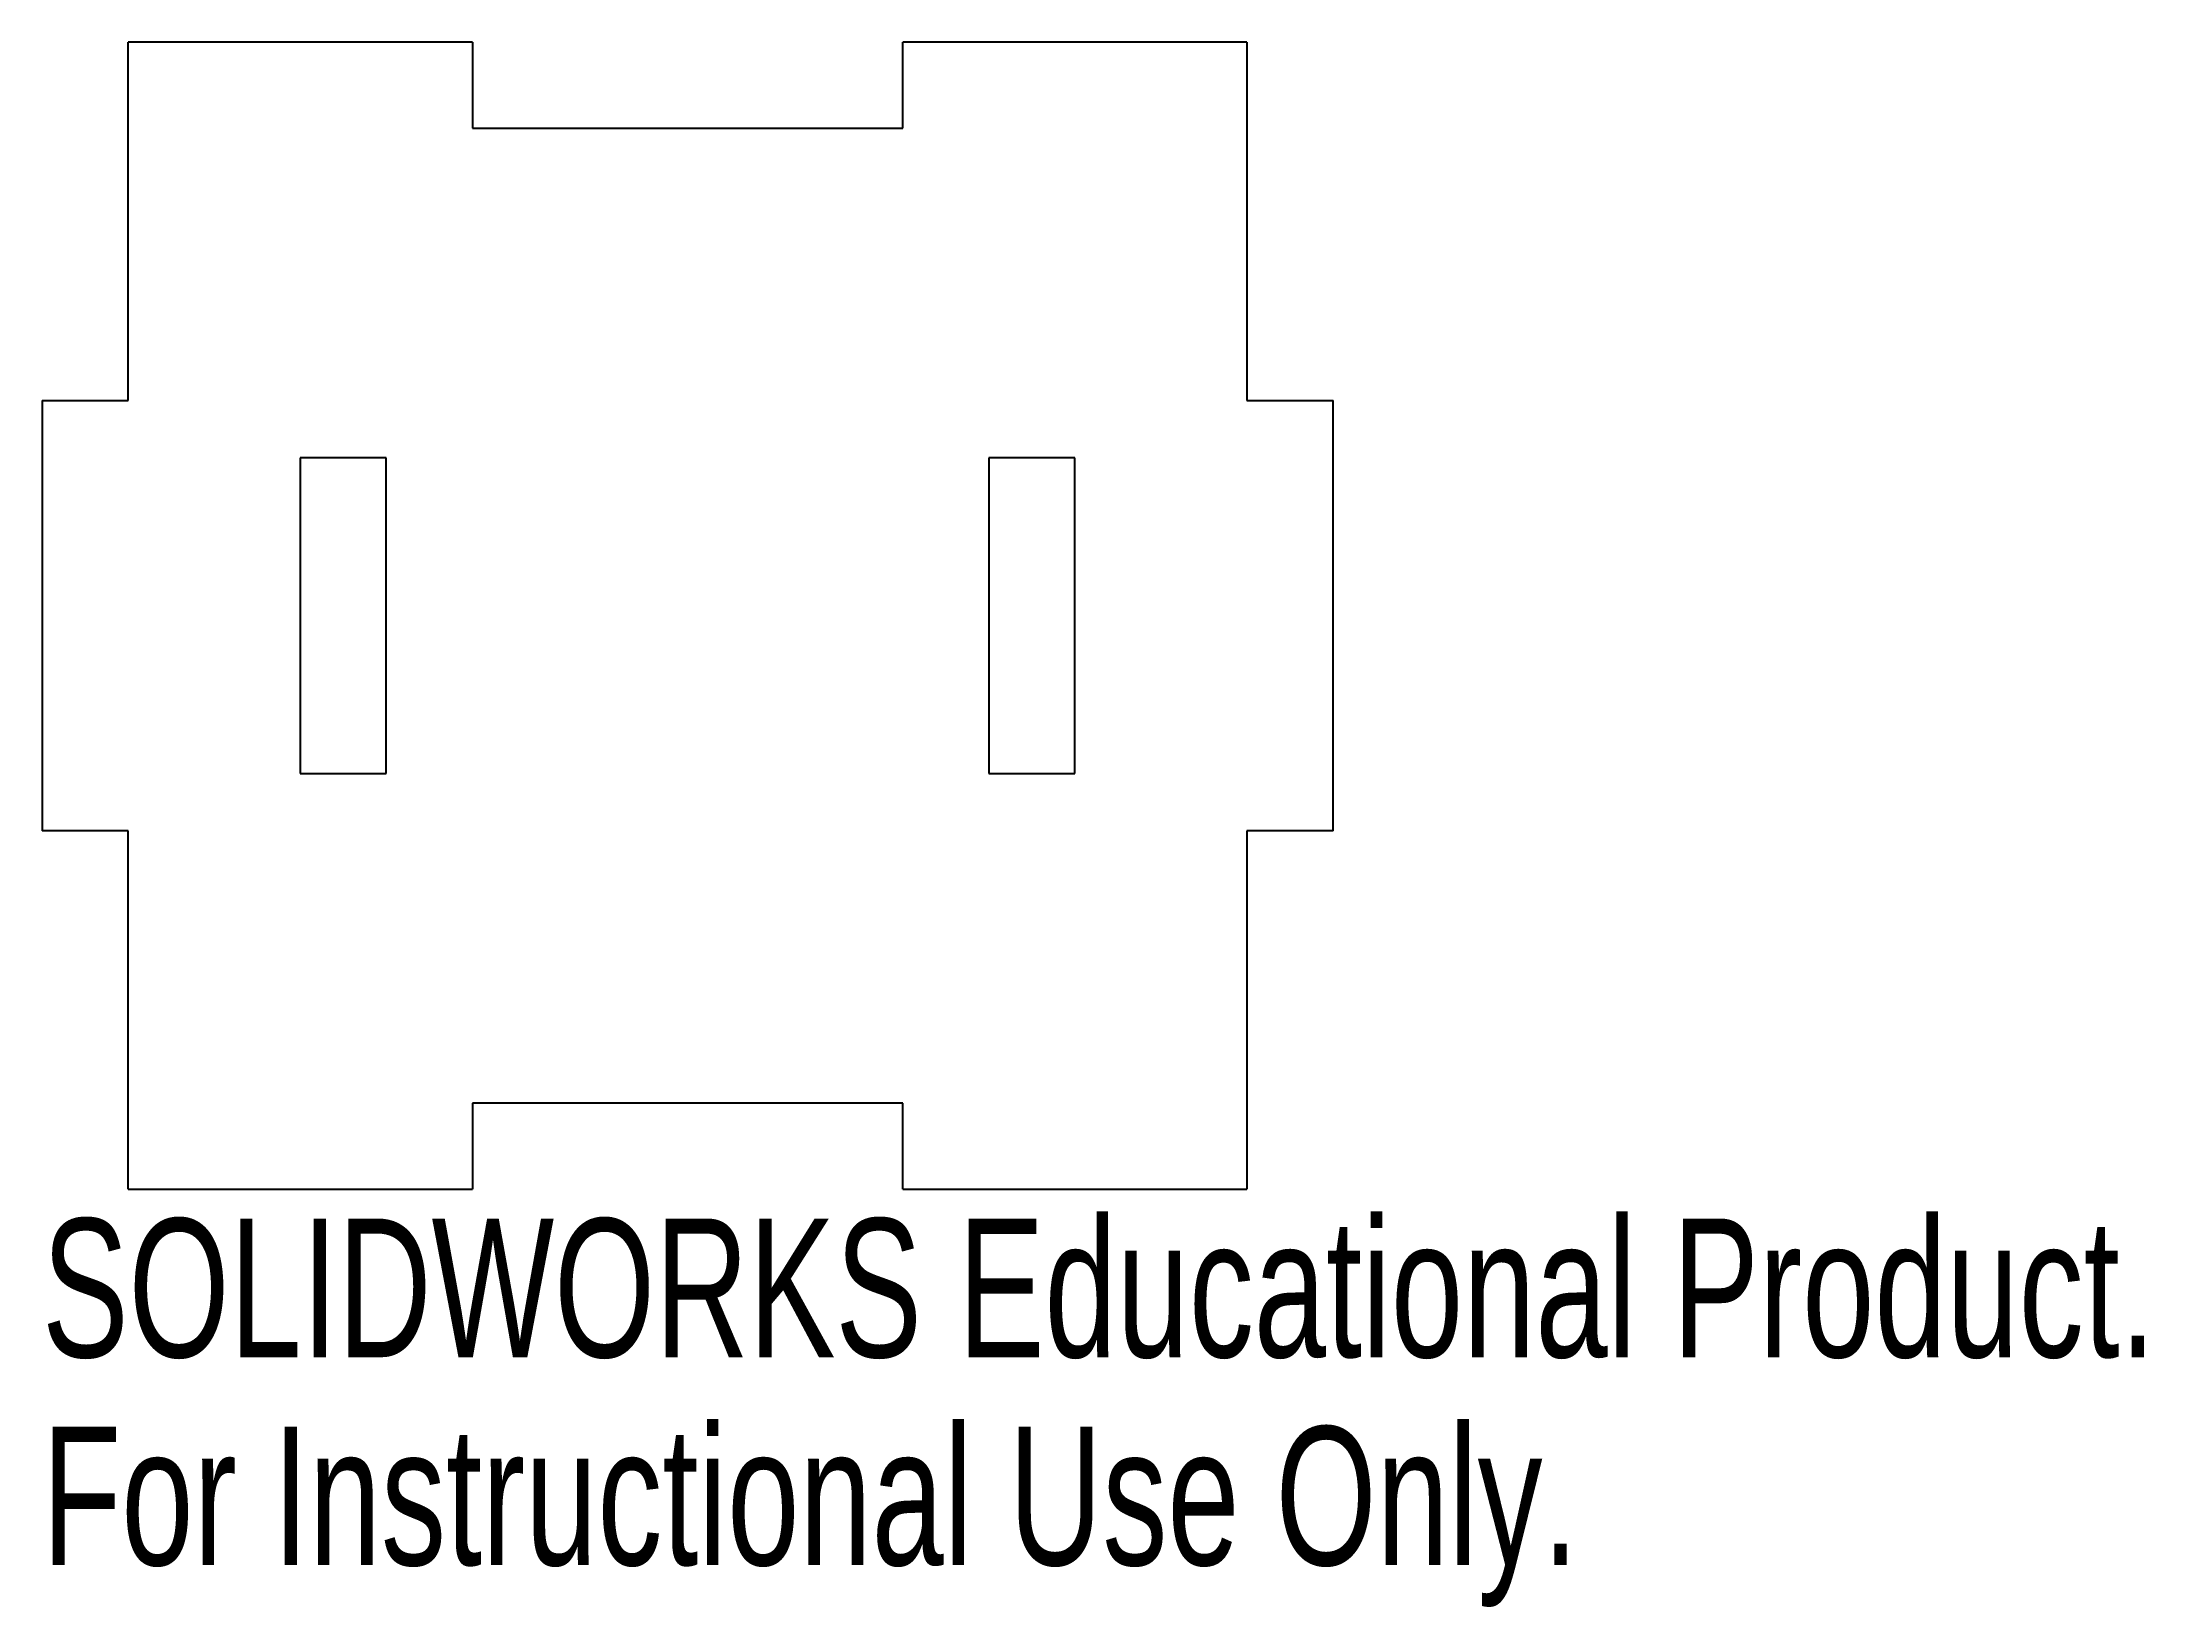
# Model space of a CAD drawing. Header units: millimetres. Extents: x 0 to 73.3, y -14.6 to 40.
import ezdxf

# ---------------------------------------------------------------- set-up
doc = ezdxf.new("R2010")
doc.units = ezdxf.units.MM
doc.styles.add('SLDTEXTSTYLE0', font='TXT', dxfattribs={"width": 0.7})

msp = doc.modelspace()

# ---------------------------------------------------------------- linework, layer by layer
at = {"color": 7, "linetype": 'Continuous', "lineweight": 25}
for p, q in [((15, 40), (3, 40)), ((3, 27.5), (3, 40)), ((15, 40), (15, 37)), ((42, 40), (30, 40)), ((30, 37), (30, 40)), ((42, 40), (42, 27.5)), ((15, 37), (30, 37)), ((0, 27.5), (3, 27.5)), ((0, 27.5), (0, 12.5)), ((42, 27.5), (45, 27.5)), ((45, 12.5), (45, 27.5)), ((9, 25.5), (9, 14.5)), ((12, 25.5), (9, 25.5)), ((12, 14.5), (12, 25.5)), ((33, 25.5), (33, 14.5)), ((36, 25.5), (33, 25.5)), ((36, 14.5), (36, 25.5)), ((9, 14.5), (12, 14.5)), ((33, 14.5), (36, 14.5)), ((3, 12.5), (0, 12.5)), ((3, 0), (3, 12.5)), ((42, 12.5), (42, 0)), ((45, 12.5), (42, 12.5)), ((15, 3), (15, 0)), ((30, 3), (15, 3)), ((30, 0), (30, 3)), ((3, 0), (15, 0)), ((30, 0), (42, 0))]:
    msp.add_line(p, q, dxfattribs=at)

# ---------------------------------------------------------------- texts
at = {"color": 7, "linetype": 'Continuous', "char_height": 4.83362, "attachment_point": 1, "style": 'SLDTEXTSTYLE0'}
for s, insert in [('SOLIDWORKS Educational Product.', (0, -1.02)), ('For Instructional Use Only.', (0, -8.27))]:
    msp.add_mtext(s, dxfattribs=dict(at, insert=insert))

doc.saveas('drawing.dxf')
